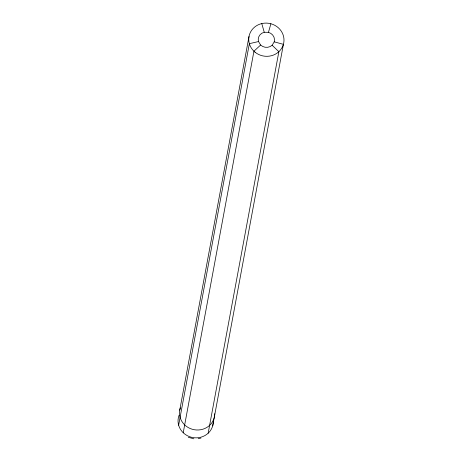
<?xml version="1.0" encoding="UTF-8"?>
<svg xmlns="http://www.w3.org/2000/svg" width="462" height="462" viewBox="0 0 462 462"><rect width="100%" height="100%" fill="white"/><g stroke="black" fill="none" stroke-linecap="round" stroke-linejoin="round"><path stroke-width="0.69" d="M179.741 410.175L249.001 36.492M178.638 425.207L249.353 43.682L258.518 41.545A8.154 7.652 10.5 0 1 264.247 32.265L261.769 23.579M183.223 432.744L253.933 51.218L260.632 45.022A8.154 7.652 10.5 0 0 272.135 45.241L278.863 51.698L208.154 433.223M212.699 425.866L283.408 44.34L274.237 41.846A8.154 7.652 10.5 0 0 268.457 32.346L270.894 23.753M274.237 41.846L272.135 45.241M200.982 438.068L198.192 438.721M264.247 32.265L268.457 32.346M193.873 438.813L188.311 437.3M260.632 45.022L258.518 41.545M214.743 413.738A17.666 16.58 10.5 0 1 194.346 429.741A17.666 16.58 10.5 0 1 180.365 407.848M213.173 423.504A17.666 16.58 10.5 0 1 191.632 437.323A17.666 16.58 10.5 0 1 179.077 415.24M213.253 420.611A17.666 16.58 10.5 0 1 213.225 423.025M255.07 52.218A17.666 16.58 10.5 0 0 283.737 42.931A17.666 16.58 10.5 0 0 260.302 23.984A17.666 16.58 10.5 0 0 255.07 52.218"/></g></svg>
